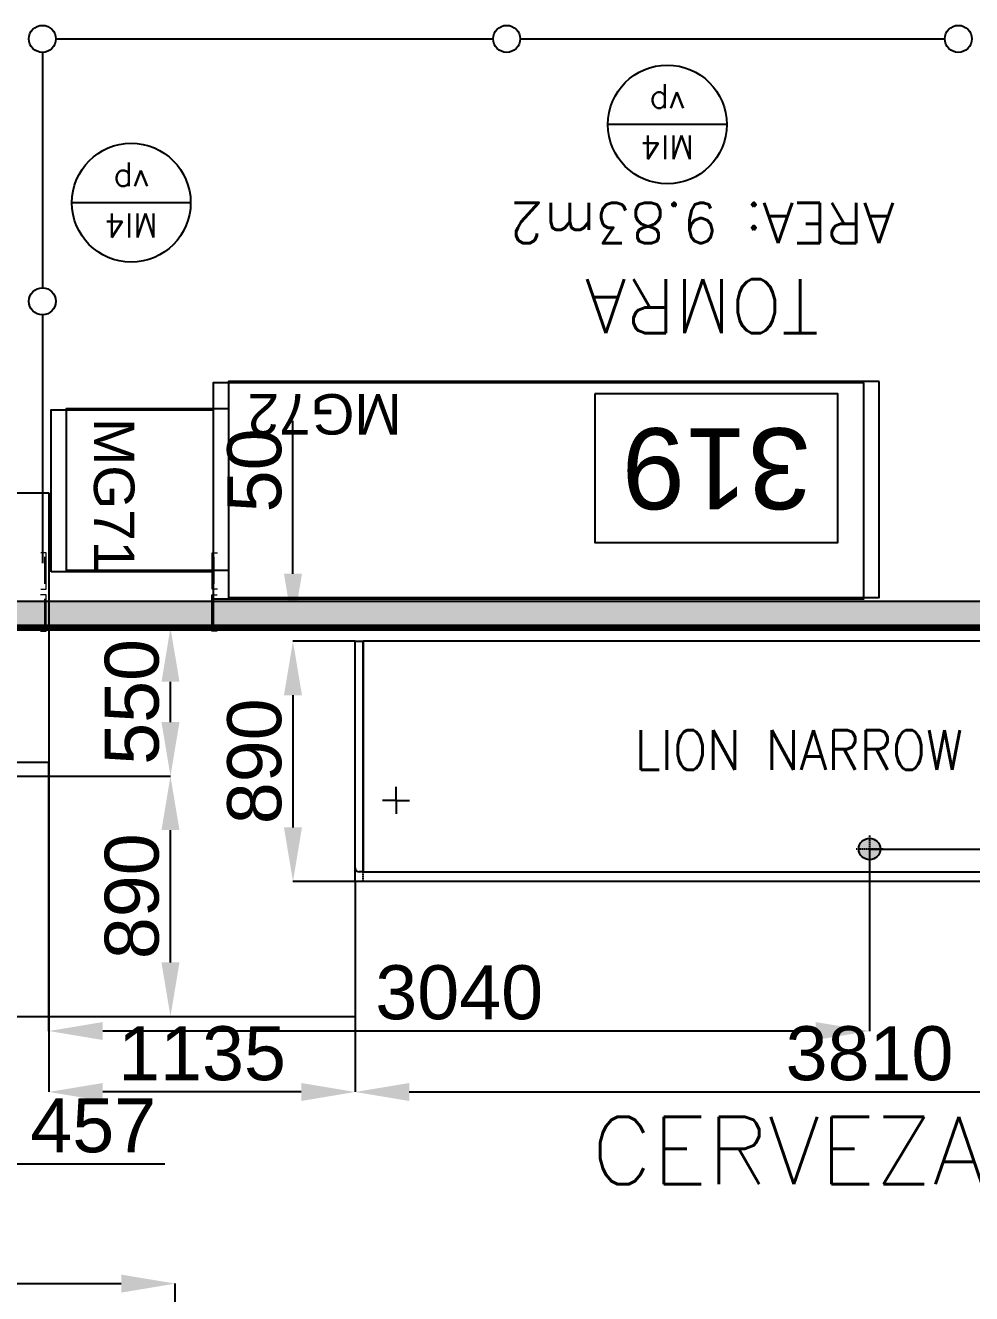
# Model space of a CAD drawing. Header units: millimetres. Extents: x 1478096 to 1808313, y 619971 to 762366.
# Drawn here: x 1557359 to 1560863, y 724123 to 728822 of the extents above; entities that cross this region are included whole.
import ezdxf
from ezdxf.enums import TextEntityAlignment as Align

# ---------------------------------------------------------------- set-up
doc = ezdxf.new("R2010")
doc.units = ezdxf.units.MM
doc.header["$LTSCALE"] = 10
for name, pattern in [('CENTERX2', [4, 2.5, -0.5, 0.5, -0.5]), ('TRATTEGGIATA', [0.75, 0.5, -0.25]), ('TRATTEGGIATA2', [0.375, 0.25, -0.125])]:
    doc.linetypes.add(name, pattern=pattern)
for name, color, linetype in [('0-EQUIPAMIENTO-LAB', 251, 'Continuous'), ('0-LAYOUT', 252, 'Continuous'), ('0-MUROS', 251, 'Continuous'), ('0_Estructura', 251, 'Continuous'), ('A-HATCH-DURLOCK', 252, 'Continuous'), ('ARQ-MUROS CAMARA', 251, 'Continuous'), ('BANCHI', 3, 'Continuous'), ('Categorías', 250, 'Continuous'), ('COSTAN-CAM-EJES', 251, 'CENTERX2'), ('COSTAN-EXH-COTAS', 7, 'Continuous'), ('COSTAN-EXH-Desagues', 1, 'Continuous'), ('DC-ARQ-0 TEXTOS', 7, 'Continuous'), ('DC-ARQ-PAINEL DURLOCK RF', 40, 'Continuous'), ('DC-ARQ-REJA', 8, 'Continuous'), ('DESAGUE MAQUINA', 3, 'Continuous'), ('DESAGUE PISO', 7, 'TRATTEGGIATA'), ('GABINETE', 1, 'Continuous'), ('GOP', 1, 'Continuous'), ('LATERALES', 3, 'Continuous'), ('QUADRO_ELETTRICO', 8, 'Continuous'), ('TESTI20', 3, 'Continuous'), ('TETTO', 3, 'TRATTEGGIATA'), ('TXT CARPINTERIAS', 2, 'Continuous'), ('ZZCOSTAN-CAM-NOMENCLATURAS', 7, 'Continuous')]:
    doc.layers.add(name, color=color, linetype=linetype)
doc.styles.add('ARIAL', font='ARIAL.TTF')
doc.styles.add('costan', font='ARIAL.TTF')
doc.styles.add('ROMANS', font='romans')
doc.styles.get("Standard").update_dxf_attribs({"font": 'ARIAL.TTF'})
doc.styles.add('TESTI15', font='romans.shx', dxfattribs={"width": 0.9, "height": 1.5})
doc.dimstyles.new('COSTAN-DESAGUES', dxfattribs={"dimtxt": 200, "dimasz": 200, "dimexe": 0, "dimexo": 0, "dimgap": 40, "dimtad": 1, "dimdec": 0, "dimzin": 0, "dimdsep": 46, "dimtxsty": 'costan', "dimblk1": 'ARCHTICK', "dimblk2": 'ARCHTICK', "dimcen": 0, "dimclrd": 256, "dimclre": 256, "dimclrt": 256, "dimadec": 0, "dimazin": 0, "dimtfac": 1, "dimtdec": 0, "dimtofl": 0, "dimtmove": 0, "dimatfit": 3, "dimfxl": 0, "dimtolj": 1, "dimtzin": 0, "dimarcsym": 0})
doc.dimstyles.new('COSTAN-MM-100', dxfattribs={"dimtxt": 200, "dimasz": 200, "dimexe": 0, "dimexo": 0, "dimgap": 40, "dimtad": 1, "dimdec": 0, "dimzin": 0, "dimdsep": 46, "dimtxsty": 'costan', "dimblk1": 'ARCHTICK', "dimblk2": 'ARCHTICK', "dimcen": 0, "dimclrd": 256, "dimclre": 256, "dimclrt": 256, "dimadec": 0, "dimazin": 0, "dimtfac": 1, "dimtdec": 0, "dimtofl": 0, "dimtmove": 0, "dimatfit": 3, "dimfxl": 0, "dimtolj": 1, "dimtzin": 0, "dimarcsym": 0})

# ---------------------------------------------------------------- blocks, each defined once
blk = doc.blocks.new('SIMB-CAR')
blk.add_line((-0.5, 0), (0.5, 0))
blk.add_circle((0, 0), 0.5)
at = {"style": 'ROMANS'}
for tag, p in [('TIPO', (0, 0.192)), ('NUMERO', (0, -0.205))]:
    blk.add_attdef(tag, text='', height=0.2, dxfattribs=at).set_placement(p, align=Align.MIDDLE)
blk = doc.blocks.new('LI_TL1_N_375')
at = {"layer": 'DESAGUE MAQUINA'}
for p, q in [((121.7, -590), (121.7, -540)), ((3635, -590), (3635, -540)), ((121.7, -590), (71.7, -590)), ((121.7, -590), (121.7, -640)), ((121.7, -590), (171.7, -590)), ((3635, -590), (3585, -590)), ((3635, -590), (3635, -640)), ((3635, -590), (3685, -590))]:
    blk.add_line(p, q, dxfattribs=at)
at = {"layer": 'DESAGUE PISO'}
for p, q in [((1875, -720), (1875, -820)), ((1925, -770), (1825, -770))]:
    blk.add_line(p, q, dxfattribs=at)
at = {"layer": 'GABINETE'}
for p, q in [((3750, 0), (0, 0)), ((0, 0), (0, -855)), ((0, -855), (3750, -855)), ((2500, -890), (0, -890))]:
    blk.add_line(p, q, dxfattribs=at)
at = {"layer": 'LATERALES', "color": 3, "linetype": 'ByBlock'}
blk.add_line((3750, -890), (0, -890), dxfattribs=at)
at = {"layer": 'LATERALES'}
blk.add_line((3720, -890), (3750, -890), dxfattribs=at)
at = {"layer": 'QUADRO_ELETTRICO', "linetype": 'TRATTEGGIATA2'}
for p, q in [((3200, -300), (3630, -300)), ((3200, -300), (3630, -470)), ((3630, -300), (3200, -470)), ((3200, -300), (3200, -470)), ((3630, -470), (3630, -300)), ((3200, -470), (3630, -470))]:
    blk.add_line(p, q, dxfattribs=at)
at = {"layer": 'TESTI20', "style": 'TESTI15', "width": 0.9}
blk.add_text('LION NARROW 3750', height=147.999, dxfattribs=at).set_placement((1886.9, -403.1), align=Align.MIDDLE)
blk = doc.blocks.new('*D529')
at = {"layer": 'COSTAN-EXH-COTAS', "lineweight": -2, "transparency": 16777216}
for p, q in [((1558580.2, 725650.2), (1558580.2, 724870)), ((1562390.2, 725650.2), (1562390.2, 724870)), ((1558780.2, 724870), (1562190.2, 724870))]:
    blk.add_line(p, q, dxfattribs=at)
at = {"layer": 'COSTAN-EXH-COTAS', "transparency": 16777216}
for points in [[(1558780.2, 724903.3), (1558780.2, 724836.7), (1558580.2, 724870)], [(1562190.2, 724903.3), (1562190.2, 724836.7), (1562390.2, 724870)]]:
    blk.add_solid(points, dxfattribs=at)
at = {"layer": 'Defpoints', "color": 0, "transparency": 16777216}
for p in [(1558580.2, 725650.2), (1562390.2, 725650.2), (1562390.2, 724870)]:
    blk.add_point(p, dxfattribs=at)
at = {"layer": 'COSTAN-EXH-COTAS', "transparency": 16777216, "insert": (1560485.2, 725012.2), "char_height": 200, "attachment_point": 5, "style": 'costan'}
blk.add_mtext('\\A1;3810', dxfattribs=at)
blk = doc.blocks.new('_ARCHTICK')
at = {"color": 0, "linetype": 'ByBlock', "const_width": 0.15}
blk.add_lwpolyline([(-0.5, -0.5), (0.5, 0.5)], dxfattribs=at)
blk = doc.blocks.new('*D530')
at = {"layer": 'COSTAN-EXH-COTAS', "lineweight": -2, "transparency": 16777216}
for p, q in [((1556487.9, 726040.2), (1557896, 726040.2)), ((1557896, 725350.2), (1557896, 725840.2)), ((1556487.9, 725150.2), (1557896, 725150.2))]:
    blk.add_line(p, q, dxfattribs=at)
at = {"layer": 'COSTAN-EXH-COTAS', "transparency": 16777216}
for points in [[(1557862.7, 725840.2), (1557929.4, 725840.2), (1557896, 726040.2)], [(1557862.7, 725350.2), (1557929.4, 725350.2), (1557896, 725150.2)]]:
    blk.add_solid(points, dxfattribs=at)
at = {"layer": 'Defpoints', "color": 0, "transparency": 16777216}
for p in [(1556487.9, 726040.2), (1557896, 726040.2), (1556487.9, 725150.2)]:
    blk.add_point(p, dxfattribs=at)
at = {"layer": 'COSTAN-EXH-COTAS', "transparency": 16777216, "insert": (1557753.9, 725595.2), "char_height": 200, "attachment_point": 5, "rotation": 90, "style": 'costan'}
blk.add_mtext('\\A1;890', dxfattribs=at)
blk = doc.blocks.new('*D514')
at = {"layer": 'COSTAN-EXH-COTAS', "lineweight": -2, "transparency": 16777216}
for p, q in [((1557445.5, 726090.2), (1557445.5, 724870)), ((1558380.2, 724870), (1557645.5, 724870))]:
    blk.add_line(p, q, dxfattribs=at)
at = {"layer": 'COSTAN-EXH-COTAS', "transparency": 16777216}
for points in [[(1557645.5, 724903.3), (1557645.5, 724836.7), (1557445.5, 724870)], [(1558380.2, 724903.3), (1558380.2, 724836.7), (1558580.2, 724870)]]:
    blk.add_solid(points, dxfattribs=at)
at = {"layer": 'Defpoints', "color": 0, "transparency": 16777216}
for p in [(1557445.5, 726090.2), (1557445.5, 724870), (1558580.2, 724870)]:
    blk.add_point(p, dxfattribs=at)
at = {"layer": 'COSTAN-EXH-COTAS', "transparency": 16777216, "insert": (1558012.9, 725012.2), "char_height": 200, "attachment_point": 5, "style": 'costan'}
blk.add_mtext('\\A1;1135', dxfattribs=at)
blk = doc.blocks.new('COSTAN-REFERENCIA DE DESAGÜES')
at = {"layer": 'COSTAN-EXH-Desagues'}
blk.add_hatch(color=256, dxfattribs=at).paths.add_polyline_path([(40, 0, 1), (-40, 0, 1)])
blk.add_circle((0, 0), 40, dxfattribs=at)
blk = doc.blocks.new('*D524')
at = {"layer": 'COSTAN-EXH-Desagues', "lineweight": -2, "transparency": 16777216}
for p, q in [((1560485.2, 725770.2), (1560485.2, 725095.9)), ((1560285.2, 725095.9), (1557645.5, 725095.9))]:
    blk.add_line(p, q, dxfattribs=at)
at = {"layer": 'COSTAN-EXH-Desagues', "transparency": 16777216}
for points in [[(1557645.5, 725129.2), (1557645.5, 725062.6), (1557445.5, 725095.9)], [(1560285.2, 725129.2), (1560285.2, 725062.6), (1560485.2, 725095.9)]]:
    blk.add_solid(points, dxfattribs=at)
at = {"layer": 'Defpoints', "color": 0, "transparency": 16777216}
for p in [(1560485.2, 725770.2), (1557445.5, 725095.9), (1557445.5, 725095.9)]:
    blk.add_point(p, dxfattribs=at)
at = {"layer": 'COSTAN-EXH-Desagues', "transparency": 16777216, "insert": (1558965.4, 725238.1), "char_height": 200, "attachment_point": 5, "style": 'costan'}
blk.add_mtext('\\A1;3040', dxfattribs=at)
blk = doc.blocks.new('*D525')
at = {"layer": 'COSTAN-EXH-Desagues', "lineweight": -2, "transparency": 16777216}
for p, q in [((1561273.3, 725970.2), (1561273.3, 726390.2)), ((1560485.2, 725770.2), (1561273.3, 725770.2))]:
    blk.add_line(p, q, dxfattribs=at)
at = {"layer": 'COSTAN-EXH-Desagues', "transparency": 16777216}
for points in [[(1561306.7, 726390.2), (1561240, 726390.2), (1561273.3, 726590.2)], [(1561306.7, 725970.2), (1561240, 725970.2), (1561273.3, 725770.2)]]:
    blk.add_solid(points, dxfattribs=at)
at = {"layer": 'Defpoints', "color": 0, "transparency": 16777216}
for p in [(1561273.3, 726590.2), (1561273.3, 726590.2), (1560485.2, 725770.2)]:
    blk.add_point(p, dxfattribs=at)
at = {"layer": 'COSTAN-EXH-Desagues', "transparency": 16777216, "insert": (1561415.4, 726180.2), "char_height": 200, "attachment_point": 5, "rotation": 270.0002, "style": 'costan'}
blk.add_mtext('\\A1;820', dxfattribs=at)
blk = doc.blocks.new('*D533')
at = {"layer": 'COSTAN-EXH-COTAS', "lineweight": -2, "transparency": 16777216}
blk.add_line((1557896, 726240.2), (1557896, 726390.2), dxfattribs=at)
at = {"layer": 'COSTAN-EXH-COTAS', "transparency": 16777216}
for points in [[(1557862.7, 726390.2), (1557929.4, 726390.2), (1557896, 726590.2)], [(1557862.7, 726240.2), (1557929.4, 726240.2), (1557896, 726040.2)]]:
    blk.add_solid(points, dxfattribs=at)
at = {"layer": 'Defpoints', "color": 0, "transparency": 16777216}
for p in [(1557896, 726590.2), (1557896, 726590.2), (1557896, 726040.2)]:
    blk.add_point(p, dxfattribs=at)
at = {"layer": 'COSTAN-EXH-COTAS', "transparency": 16777216, "insert": (1557753.9, 726315.2), "char_height": 200, "attachment_point": 5, "rotation": 90, "style": 'costan'}
blk.add_mtext('\\A1;550', dxfattribs=at)
blk = doc.blocks.new('*D534')
at = {"layer": 'COSTAN-EXH-COTAS', "lineweight": -2, "transparency": 16777216}
for p, q in [((1558580.2, 726540.2), (1558349.8, 726540.2)), ((1558349.8, 726340.2), (1558349.8, 725850.2)), ((1558580.2, 725650.2), (1558349.8, 725650.2))]:
    blk.add_line(p, q, dxfattribs=at)
at = {"layer": 'COSTAN-EXH-COTAS', "transparency": 16777216}
for points in [[(1558316.4, 726340.2), (1558383.1, 726340.2), (1558349.8, 726540.2)], [(1558316.4, 725850.2), (1558383.1, 725850.2), (1558349.8, 725650.2)]]:
    blk.add_solid(points, dxfattribs=at)
at = {"layer": 'Defpoints', "color": 0, "transparency": 16777216}
for p in [(1558580.2, 726540.2), (1558349.8, 725650.2), (1558580.2, 725650.2)]:
    blk.add_point(p, dxfattribs=at)
at = {"layer": 'COSTAN-EXH-COTAS', "transparency": 16777216, "insert": (1558207.6, 726095.2), "char_height": 200, "attachment_point": 5, "rotation": 90, "style": 'costan'}
blk.add_mtext('\\A1;890', dxfattribs=at)
blk = doc.blocks.new('*D535')
at = {"layer": 'COSTAN-EXH-COTAS', "lineweight": -2, "transparency": 16777216}
for p, q in [((1558349.8, 726790.2), (1558349.8, 727356)), ((1558349.8, 726340.2), (1558349.8, 726140.2))]:
    blk.add_line(p, q, dxfattribs=at)
at = {"layer": 'COSTAN-EXH-COTAS', "transparency": 16777216}
for points in [[(1558316.4, 726790.2), (1558383.1, 726790.2), (1558349.8, 726590.2)], [(1558316.4, 726340.2), (1558383.1, 726340.2), (1558349.8, 726540.2)]]:
    blk.add_solid(points, dxfattribs=at)
at = {"layer": 'Defpoints', "color": 0, "transparency": 16777216}
for p in [(1558349.8, 726590.2), (1558349.8, 726590.2), (1558349.8, 726540.2)]:
    blk.add_point(p, dxfattribs=at)
at = {"layer": 'COSTAN-EXH-COTAS', "transparency": 16777216, "insert": (1558207.6, 727173.1), "char_height": 200, "attachment_point": 5, "rotation": 90, "style": 'costan'}
blk.add_mtext('\\A1;50', dxfattribs=at)
blk = doc.blocks.new('*D536')
at = {"layer": 'COSTAN-EXH-COTAS', "lineweight": -2, "transparency": 16777216}
for p, q in [((1556487.9, 726040.2), (1556487.9, 724603.4)), ((1556945, 726040.2), (1556945, 724603.4)), ((1556287.9, 724603.4), (1556087.9, 724603.4)), ((1557145, 724603.4), (1557875, 724603.4))]:
    blk.add_line(p, q, dxfattribs=at)
at = {"layer": 'COSTAN-EXH-COTAS', "transparency": 16777216}
for points in [[(1556287.9, 724636.7), (1556287.9, 724570.1), (1556487.9, 724603.4)], [(1557145, 724636.7), (1557145, 724570.1), (1556945, 724603.4)]]:
    blk.add_solid(points, dxfattribs=at)
at = {"layer": 'Defpoints', "color": 0, "transparency": 16777216}
for p in [(1556487.9, 726040.2), (1556945, 726040.2), (1556945, 724603.4)]:
    blk.add_point(p, dxfattribs=at)
at = {"layer": 'COSTAN-EXH-COTAS', "transparency": 16777216, "insert": (1557610, 724745.1), "char_height": 200, "attachment_point": 5, "style": 'costan'}
blk.add_mtext('\\A1;457', dxfattribs=at)
blk = doc.blocks.new('*D572')
at = {"layer": 'COSTAN-EXH-COTAS', "lineweight": -2, "transparency": 16777216}
for p, q in [((1555467, 723020.7), (1555467, 724160)), ((1555667, 724160), (1557714, 724160)), ((1557914, 723020.7), (1557914, 724160))]:
    blk.add_line(p, q, dxfattribs=at)
at = {"layer": 'COSTAN-EXH-COTAS', "transparency": 16777216}
for points in [[(1555667, 724193.3), (1555667, 724126.7), (1555467, 724160)], [(1557714, 724193.3), (1557714, 724126.7), (1557914, 724160)]]:
    blk.add_solid(points, dxfattribs=at)
at = {"layer": 'Defpoints', "color": 0, "transparency": 16777216}
for p in [(1557914, 724160), (1555467, 723020.7, 112421.9), (1557914, 723020.7, 112421.9)]:
    blk.add_point(p, dxfattribs=at)
at = {"layer": 'COSTAN-EXH-COTAS', "transparency": 16777216, "insert": (1556690.5, 724300.4), "char_height": 200, "attachment_point": 5, "style": 'costan'}
blk.add_mtext('\\A1;2447', dxfattribs=at)

msp = doc.modelspace()

# ---------------------------------------------------------------- hatches: boundary and pattern name
at = {"layer": 'A-HATCH-DURLOCK'}
h = msp.add_hatch(dxfattribs=at)
h.set_pattern_fill('ANSI38', color=256, scale=10, angle=180)
h.set_pattern_definition([(225, (3172020.15, 1376323.114), (22.4506403, -22.4506403), []), (315, (3172020.15, 1376323.114), (67.3519209, -22.4506403), [79.375, -47.625])])
h.paths.add_polyline_path([(1539875.031, 726586.983), (1569864.009, 726586.983), (1569864.013, 726686.983), (1539875.031, 726686.983)])

# ---------------------------------------------------------------- linework, layer by layer
at = {"layer": '0-EQUIPAMIENTO-LAB', "ltscale": 200}
msp.add_lwpolyline([(1560464.409, 727497.517), (1558053.984, 727497.515), (1558053.985, 726697.515), (1560464.409, 726697.517)], close=True, dxfattribs=at)
msp.add_lwpolyline([(1557453.985, 726797.518), (1557453.984, 727397.515), (1558053.984, 727397.516), (1558053.985, 726797.515), (1557453.985, 726797.519)], dxfattribs=at)
at = {"layer": '0-LAYOUT', "ltscale": 200}
msp.add_lwpolyline([(1560521.435, 727502.027), (1558111.01, 727502.025), (1558111.011, 726702.025), (1560521.435, 726702.027)], close=True, dxfattribs=at)
msp.add_lwpolyline([(1557511.011, 726802.028), (1557511.01, 727402.025), (1558111.01, 727402.025), (1558111.011, 726802.025), (1557511.011, 726802.029)], dxfattribs=at)
at = {"layer": '0-MUROS', "linetype": 'Continuous', "lineweight": 0}
for points in [[(1557416.152, 726732.656), (1557436.152, 726732.656), (1557436.152, 726737.656), (1557436.152, 726867.741), (1557416.152, 726867.741)], [(1558069.908, 726732.656), (1558049.908, 726732.656), (1558049.908, 726737.656), (1558049.908, 726867.741), (1558069.908, 726867.741)], [(1557415.229, 726577.473), (1557435.229, 726577.473), (1557435.229, 726582.473), (1557435.229, 726712.559), (1557415.229, 726712.559)], [(1558068.985, 726577.473), (1558048.985, 726577.473), (1558048.985, 726582.473), (1558048.985, 726712.559), (1558068.985, 726712.559)]]:
    msp.add_lwpolyline(points, dxfattribs=at)
at = {"layer": '0_Estructura'}
for p, q in [((1556445.498, 727090.156), (1557445.498, 727090.156)), ((1557445.498, 727090.156), (1557445.498, 726090.156)), ((1557445.498, 726090.156), (1556445.498, 726090.156))]:
    msp.add_line(p, q, dxfattribs=at)
at = {"layer": 'ARQ-MUROS CAMARA'}
for p, q in [((1557431.152, 726852.699), (1557431.152, 726752.698)), ((1558054.908, 726852.699), (1558054.908, 726752.698)), ((1557430.229, 726697.516), (1557430.229, 726597.516)), ((1558053.985, 726697.516), (1558053.985, 726597.516))]:
    msp.add_line(p, q, dxfattribs=at)
at = {"layer": 'BANCHI'}
msp.add_line((1558610.221, 725685.155), (1558595.221, 725685.155), dxfattribs=at)
msp.add_lwpolyline([(1558610.221, 725650.155), (1558580.221, 725650.155, 1.33033444), (1558580.221, 725650.155), (1558580.221, 726540.155), (1558610.221, 726540.155)], format="xyb", dxfattribs=at)
msp.add_arc((1558595.221, 725700.155), 15, 180, 270, dxfattribs=at)
at = {"layer": 'COSTAN-CAM-EJES', "const_width": 25}
msp.add_lwpolyline([(1478108.725, 726590.155), (1676824.918, 726590.155)], dxfattribs=at)
at = {"layer": 'COSTAN-EXH-COTAS'}
msp.add_line((1557871.01, 725150.156), (1558580.221, 725150.156), dxfattribs=at)
at = {"layer": 'COSTAN-EXH-Desagues'}
msp.add_line((1557445.498, 725095.911), (1557445.498, 726090.156), dxfattribs=at)
at = {"layer": 'DC-ARQ-0 TEXTOS'}
msp.add_lwpolyline([(1559468.37, 727456.253), (1559468.37, 726906.253), (1560368.37, 726906.253), (1560368.37, 727456.253)], close=True, dxfattribs=at)
at = {"layer": 'DC-ARQ-PAINEL DURLOCK RF'}
for p, q in [((1569864.013, 726686.983), (1539875.031, 726686.983)), ((1569864.009, 726586.983), (1539875.031, 726586.983))]:
    msp.add_line(p, q, dxfattribs=at)
at = {"layer": 'DC-ARQ-REJA'}
for p, q in [((1557471.717, 728771.808), (1559091.335, 728771.808)), ((1559191.335, 728771.808), (1560764.189, 728771.808)), ((1557421.717, 728721.808), (1557421.717, 727849.444)), ((1557421.717, 727749.444), (1557421.717, 726829.639))]:
    msp.add_line(p, q, dxfattribs=at)
for centre in [(1557421.717, 728771.808), (1559141.335, 728771.808), (1560814.189, 728771.808), (1557421.717, 727799.444)]:
    msp.add_circle(centre, 50, dxfattribs=at)
at = {"layer": 'GOP'}
msp.add_line((1558610.221, 725685.155), (1558610.221, 726540.155), dxfattribs=at)
at = {"layer": 'TETTO'}
msp.add_line((1558610.221, 725650.155), (1558610.221, 725690.155), dxfattribs=at)

# ---------------------------------------------------------------- block references
at = {"layer": 'COSTAN-EXH-Desagues'}
msp.add_blockref('COSTAN-REFERENCIA DE DESAGÜES', (1560485.221, 725770.155), dxfattribs=at)
at = {"layer": 'TXT CARPINTERIAS', "xscale": 440.0000000000546, "yscale": 440.0000000000546, "zscale": 440.0000000000546, "rotation": 180}
for p in [(1559736.222, 728454.608, 224843.784), (1557750.774, 728164.817, 224843.784)]:
    msp.add_blockref('SIMB-CAR', p, dxfattribs=at).add_auto_attribs({'NUMERO': 'vp', 'TIPO': 'MI4'})
at = {"layer": 'ZZCOSTAN-CAM-NOMENCLATURAS'}
msp.add_blockref('LI_TL1_N_375', (1558610.221, 726540.155), dxfattribs=at)

# ---------------------------------------------------------------- texts
at = {"layer": '0-LAYOUT', "style": 'ARIAL'}
for s, rotation, p in [('MG72', 180, (1558752.154, 727455.794, 112421.869)), ('MG71', 270, (1557612.523, 727366.565, 112421.869))]:
    msp.add_text(s, height=150, rotation=rotation, dxfattribs=at).set_placement(p)
at = {"layer": 'Categorías', "color": 7, "style": 'ROMANS'}
msp.add_text('CERVEZAS', height=250, dxfattribs=at).set_placement((1559455.032, 724528.315, -337265.608))
at = {"layer": 'DC-ARQ-0 TEXTOS', "attachment_point": 5, "rotation": 180}
for s, insert, char_height, width in [('{\\Fromans|c0;TOMRA\\P\\H0.75x;AREA: 9.83m2}', (1559863.98, 727923.042, 224843.784), 200, 3964.44731), ('319', (1559918.37, 727181.253, 224843.784), 300, 801.45132)]:
    msp.add_mtext(s, dxfattribs=dict(at, insert=insert, char_height=char_height, width=width))

# ---------------------------------------------------------------- dimensions: what is measured, and where the dimension line sits
at = {"layer": 'COSTAN-EXH-COTAS'}
for base, p1, p2, picture, middle in [((1558349.754, 726590.155), (1558349.754, 726540.155), (1558349.754, 726590.155), '*D535', (1558207.64, 727173.061)), ((1557896.026, 726590.155), (1557896.026, 726040.156), (1557896.026, 726590.155), '*D533', (1557753.911, 726315.156)), ((1558349.754, 725650.155), (1558580.221, 726540.155), (1558580.221, 725650.155), '*D534', (1558207.64, 726095.155)), ((1557896.026, 726040.156), (1556487.865, 725150.156), (1556487.865, 726040.156), '*D530', (1557753.911, 725595.156))]:
    dim = msp.add_linear_dim(base=base, p1=p1, p2=p2, angle=90, dimstyle='COSTAN-MM-100', dxfattribs=at)
    dim.commit()
    dim.dimension.update_dxf_attribs({"geometry": picture, "text_midpoint": middle})
for base, p1, p2, picture, middle in [((1557445.498, 724870), (1558580.221, 724870), (1557445.498, 726090.156), '*D514', (1558012.859, 725012.183)), ((1556945.049, 724603.411), (1556487.865, 726040.156), (1556945.049, 726040.156), '*D536', (1557610.015, 724745.117)), ((1562390.221, 724870), (1558580.221, 725650.155), (1562390.221, 725650.155), '*D529', (1560485.221, 725012.183)), ((1557913.999, 724160, 112421.869), (1555466.999, 723020.69, 224843.738), (1557913.999, 723020.69, 224843.738), '*D572', (1556690.499, 724300.409, 112421.869))]:
    dim = msp.add_linear_dim(base=base, p1=p1, p2=p2, dimstyle='COSTAN-MM-100', dxfattribs=at)
    dim.commit()
    dim.dimension.update_dxf_attribs({"geometry": picture, "text_midpoint": middle})
at = {"layer": 'COSTAN-EXH-Desagues'}
dim = msp.add_linear_dim(base=(1561273.325, 726590.155), p1=(1560485.221, 725770.155), p2=(1561273.325, 726590.155), angle=90.00021, dimstyle='COSTAN-DESAGUES', dxfattribs=at)
dim.commit()
dim.dimension.update_dxf_attribs({"geometry": '*D525', "text_midpoint": (1561415.441, 726180.157)})
dim = msp.add_linear_dim(base=(1557445.498, 725095.911), p1=(1560485.221, 725770.155), p2=(1557445.498, 725095.911), dimstyle='COSTAN-DESAGUES', dxfattribs=at)
dim.commit()
dim.dimension.update_dxf_attribs({"geometry": '*D524', "text_midpoint": (1558965.359, 725238.093)})

doc.saveas('drawing.dxf')
